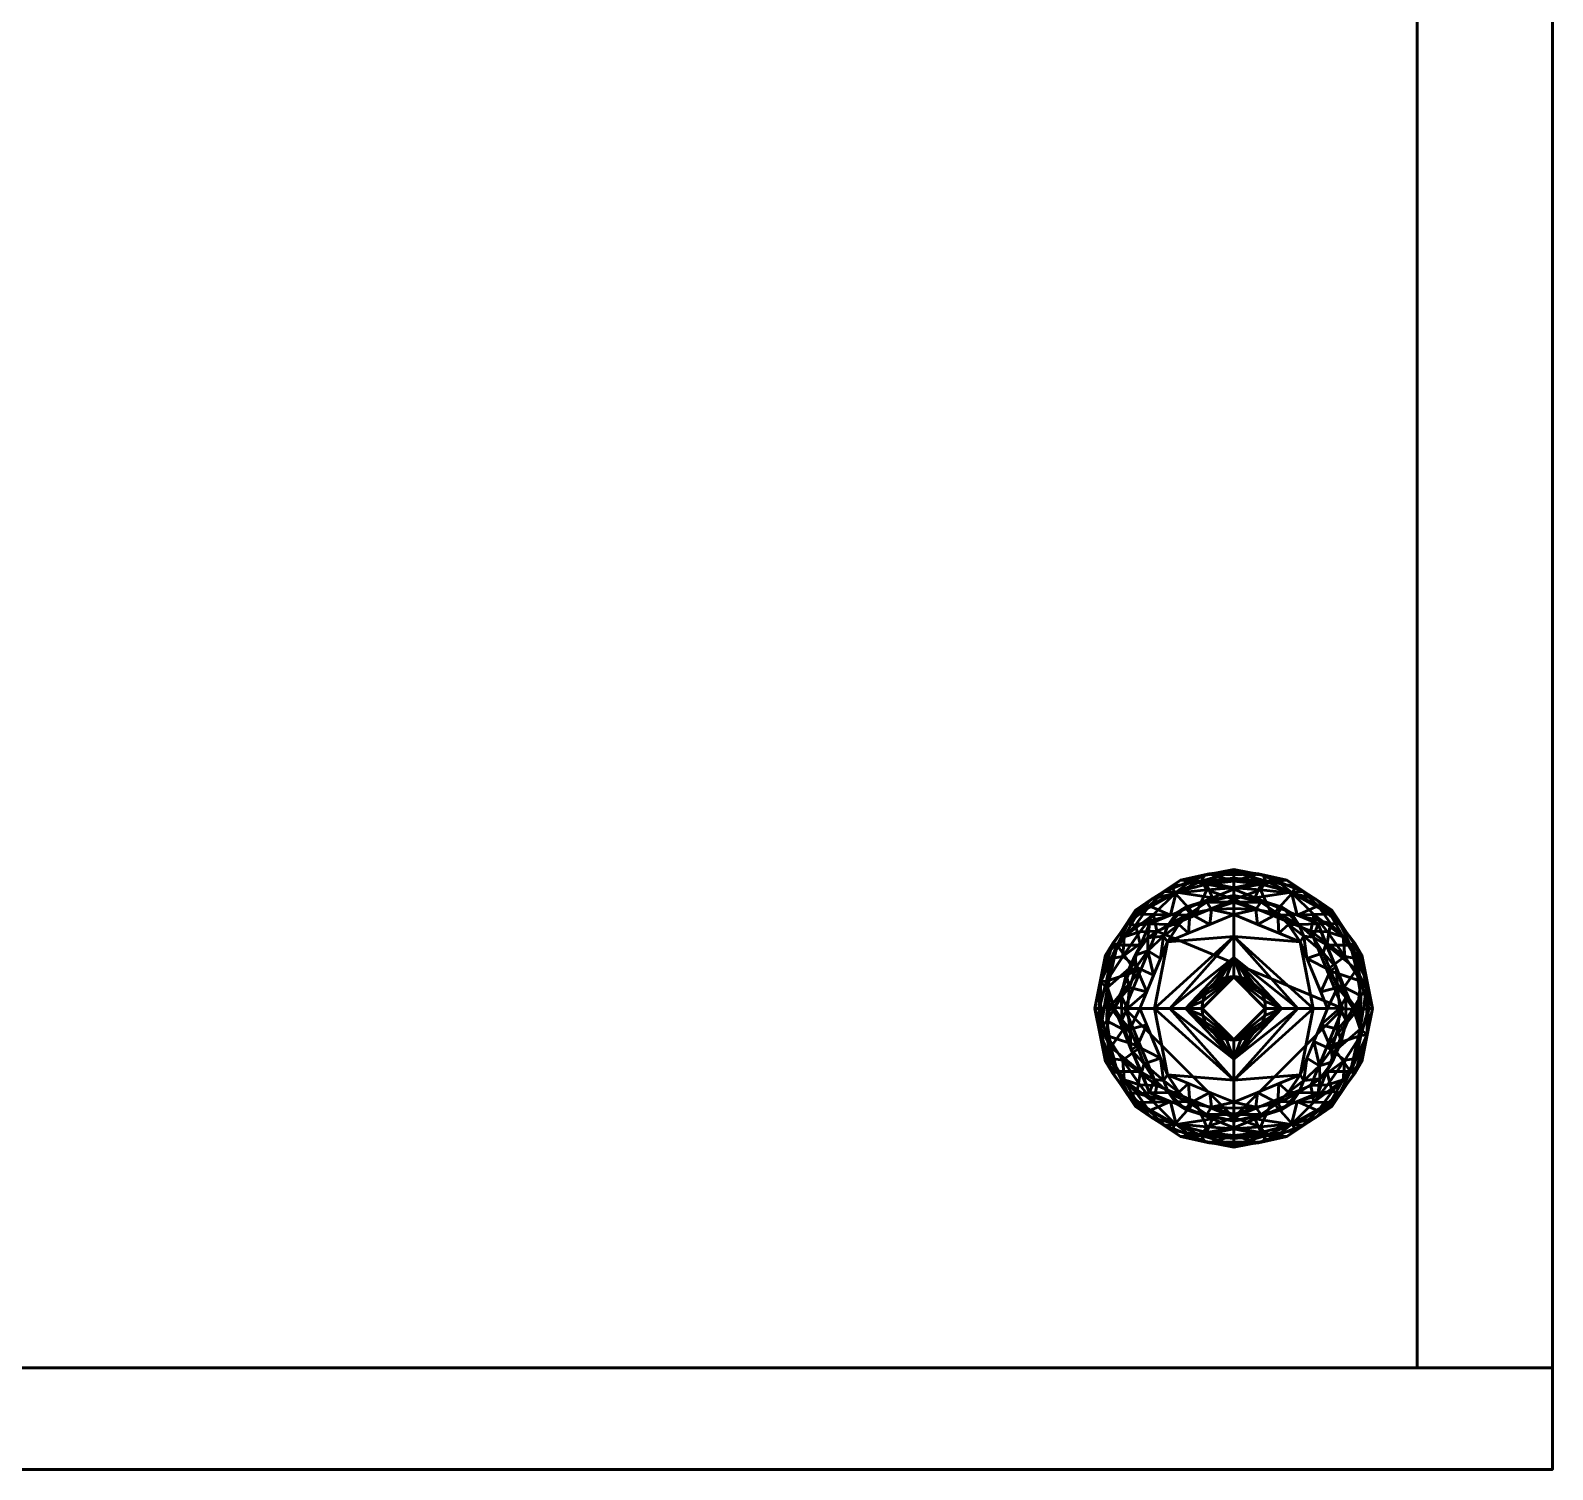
# Model space of a CAD drawing. Header units: millimetres. Extents: x -450 to 450, y -232 to 213.
# Drawn here: x 225.2 to 450, y -212.5 to 0 of the extents above; entities that cross this region are included whole.
import ezdxf

# ---------------------------------------------------------------- set-up
doc = ezdxf.new("R2010")
doc.units = ezdxf.units.MM
doc.layers.add('I-FURN', color=7, linetype='Continuous', lineweight=50)

msp = doc.modelspace()

# ---------------------------------------------------------------- meshes
at = {"layer": 'I-FURN', "color": 250, "true_color": 0x1d1d1d}
mesh = msp.add_polyface(dxfattribs=at)
corners = [(450, 212.5, 40), (-450, 212.5, 40), (-450, -197.5, 40), (450, -197.5, 40)]
mesh.append_faces([[corners[k] for k in face] for face in [(2, 3, 0, 1)]], dxfattribs={"color": 250})
mesh = msp.add_polyface(dxfattribs=at)
corners = [(450, 212.5, 20), (450, -197.5, 20), (-450, -197.5, 20), (-450, 212.5, 20)]
mesh.append_faces([[corners[k] for k in face] for face in [(2, 3, 0, 1)]], dxfattribs={"color": 250})
at = {"layer": 'I-FURN', "color": 17, "true_color": 0x674734}
mesh = msp.add_polyface(dxfattribs=at)
corners = [(450, 212.5, 2005), (-450, 212.5, 2005), (-450, -212.5, 2005), (450, -212.5, 2005)]
mesh.append_faces([[corners[k] for k in face] for face in [(2, 3, 0, 1)]], dxfattribs={"color": 17})
mesh = msp.add_polyface(dxfattribs=at)
corners = [(450, 212.5, 1980), (450, -212.5, 1980), (-450, -212.5, 1980), (-450, 212.5, 1980)]
mesh.append_faces([[corners[k] for k in face] for face in [(2, 3, 0, 1)]], dxfattribs={"color": 17})
at = {"layer": 'I-FURN', "color": 250, "true_color": 0x1d1d1d}
mesh = msp.add_polyface(dxfattribs=at)
corners = [(450, 212.5, 1980), (0, 212.5, 1980), (0, 192.5, 1980), (430, 192.5, 1980), (430, -197.5, 1980), (450, -197.5, 1980)]
mesh.append_faces([[corners[k] for k in face] for face in [(1, 2, 3, 0)]], dxfattribs={"vtx2": -1, "color": 250})
mesh.append_faces([[corners[k] for k in face] for face in [(3, 4, 5, 0)]], dxfattribs={"vtx3": -1, "color": 250})
mesh = msp.add_polyface(dxfattribs=at)
corners = [(450, 212.5, 40), (450, -197.5, 40), (430, -197.5, 40), (430, 192.5, 40), (0, 192.5, 40), (0, 212.5, 40)]
mesh.append_faces([[corners[k] for k in face] for face in [(1, 2, 3, 0)]], dxfattribs={"vtx2": -1, "color": 250})
mesh.append_faces([[corners[k] for k in face] for face in [(3, 4, 5, 0)]], dxfattribs={"vtx3": -1, "color": 250})
mesh = msp.add_polyface(dxfattribs=at)
corners = [(450, 212.5, 40), (450, -197.5, 40), (450, -197.5, 20), (450, 212.5, 20)]
mesh.append_faces([[corners[k] for k in face] for face in [(0, 1, 2, 3)]], dxfattribs={"color": 250})
mesh = msp.add_polyface(dxfattribs=at)
corners = [(450, 212.5, 1980), (450, -197.5, 1980), (450, -197.5, 40), (450, 212.5, 40)]
mesh.append_faces([[corners[k] for k in face] for face in [(3, 0, 1, 2)]], dxfattribs={"color": 250})
at = {"layer": 'I-FURN', "color": 17, "true_color": 0x674734}
mesh = msp.add_polyface(dxfattribs=at)
corners = [(450, 212.5, 2005), (450, -212.5, 2005), (450, -212.5, 1980), (450, 212.5, 1980)]
mesh.append_faces([[corners[k] for k in face] for face in [(0, 1, 2, 3)]], dxfattribs={"color": 17})
at = {"layer": 'I-FURN', "color": 250, "true_color": 0x1d1d1d}
mesh = msp.add_polyface(dxfattribs=at)
corners = [(430, 192.08, 530.02), (-430, 192.08, 530.02), (-430, -197.5, 530.02), (430, -197.5, 530.02)]
mesh.append_faces([[corners[k] for k in face] for face in [(2, 3, 0, 1)]], dxfattribs={"color": 250})
mesh = msp.add_polyface(dxfattribs=at)
corners = [(430, 192.08, 510.02), (430, -197.5, 510.02), (-430, -197.5, 510.02), (-430, 192.08, 510.02)]
mesh.append_faces([[corners[k] for k in face] for face in [(1, 2, 3, 0)]], dxfattribs={"color": 250})
mesh = msp.add_polyface(dxfattribs=at)
corners = [(430, 192.08, 1020.02), (-430, 192.08, 1020.02), (-430, -197.5, 1020.02), (430, -197.5, 1020.02)]
mesh.append_faces([[corners[k] for k in face] for face in [(2, 3, 0, 1)]], dxfattribs={"color": 250})
mesh = msp.add_polyface(dxfattribs=at)
corners = [(430, 192.08, 1000.02), (430, -197.5, 1000.02), (-430, -197.5, 1000.02), (-430, 192.08, 1000.02)]
mesh.append_faces([[corners[k] for k in face] for face in [(1, 2, 3, 0)]], dxfattribs={"color": 250})
mesh = msp.add_polyface(dxfattribs=at)
corners = [(430, 192.08, 1510.33), (-430, 192.08, 1510.33), (-430, -197.5, 1510.33), (430, -197.5, 1510.33)]
mesh.append_faces([[corners[k] for k in face] for face in [(2, 3, 0, 1)]], dxfattribs={"color": 250})
mesh = msp.add_polyface(dxfattribs=at)
corners = [(430, 192.08, 1490.33), (430, -197.5, 1490.33), (-430, -197.5, 1490.33), (-430, 192.08, 1490.33)]
mesh.append_faces([[corners[k] for k in face] for face in [(1, 2, 3, 0)]], dxfattribs={"color": 250})
mesh = msp.add_polyface(dxfattribs=at)
corners = [(430, -197.5, 1980), (430, 192.5, 1980), (430, 192.5, 40), (430, -197.5, 40)]
mesh.append_faces([[corners[k] for k in face] for face in [(0, 1, 2, 3)]], dxfattribs={"color": 250})
mesh = msp.add_polyface(dxfattribs=at)
corners = [(430, 192.08, 530.02), (430, -197.5, 530.02), (430, -197.5, 510.02), (430, 192.08, 510.02)]
mesh.append_faces([[corners[k] for k in face] for face in [(0, 1, 2, 3)]], dxfattribs={"color": 250})
mesh = msp.add_polyface(dxfattribs=at)
corners = [(430, 192.08, 1020.02), (430, -197.5, 1020.02), (430, -197.5, 1000.02), (430, 192.08, 1000.02)]
mesh.append_faces([[corners[k] for k in face] for face in [(0, 1, 2, 3)]], dxfattribs={"color": 250})
mesh = msp.add_polyface(dxfattribs=at)
corners = [(430, 192.08, 1510.33), (430, -197.5, 1510.33), (430, -197.5, 1490.33), (430, 192.08, 1490.33)]
mesh.append_faces([[corners[k] for k in face] for face in [(0, 1, 2, 3)]], dxfattribs={"color": 250})
at = {"layer": 'I-FURN', "color": 250, "true_color": 0x191919}
mesh = msp.add_polyface(dxfattribs=at)
corners = [(402.91, -126.76, 8.53), (402.91, -125.6, 7.88), (402.91, -124.68, 6.92), (402.91, -124.09, 5.72), (402.91, -123.89, 4.4), (395.06, -125.45, 4.4), (388.41, -129.89, 4.4), (383.97, -136.54, 4.4), (382.41, -144.39, 4.4), (383.97, -152.23, 4.4), (388.41, -158.88, 4.4), (395.06, -163.33, 4.4), (402.91, -164.89, 4.4), (402.91, -164.68, 5.72), (402.91, -164.1, 6.92), (402.91, -163.18, 7.88), (402.91, -162.01, 8.53), (390.45, -156.85, 8.53), (385.29, -144.39, 8.53), (390.45, -131.92, 8.53), (396.68, -129.34, 8.53), (396.68, -159.43, 8.53), (396.52, -125.62, 6.74), (396.52, -163.16, 6.74), (398.62, -124.74, 4.4), (398.62, -164.03, 4.4), (399.26, -124.53, 6.03), (399.26, -164.24, 6.03), (390.43, -129.24, 7.04), (390.43, -159.53, 7.04), (398.87, -126.03, 7.88), (394.39, -127.25, 7.59), (398.87, -162.74, 7.88), (394.39, -161.52, 7.59), (385.68, -135.06, 7.08), (385.68, -153.71, 7.08), (392.69, -127.13, 6.33), (392.69, -161.64, 6.33), (389.63, -129.04, 5.75), (386.19, -133.22, 4.4), (387.26, -131.89, 6.39), (391.74, -127.67, 4.4), (388.38, -132.11, 7.69), (389.63, -159.73, 5.75), (386.19, -155.56, 4.4), (387.26, -156.88, 6.39), (391.74, -161.1, 4.4), (388.62, -156.95, 7.69), (393.56, -158.14, 8.53), (385.03, -134.78, 5.72), (383.21, -140.55, 6.29), (383.28, -147.3, 6.71), (385.03, -153.99, 5.72), (383.19, -148.31, 4.4), (383.94, -150.87, 6.35), (387.87, -138.16, 8.53), (389.16, -135.04, 8.53), (387.87, -150.62, 8.53), (384.76, -150.13, 7.68), (389.16, -153.73, 8.53), (384.16, -146.22, 7.84), (384.25, -141.3, 7.78), (386.58, -147.5, 8.53), (399.79, -128.05, 8.53), (399.79, -160.72, 8.53), (393.56, -130.63, 8.53), (383.19, -140.46, 4.4), (386.58, -141.27, 8.53)]
mesh.append_faces([[corners[k] for k in face] for face in [(15, 27, 14), (3, 26, 2), (2, 26, 1), (1, 30, 0), (5, 26, 24), (17, 47, 48), (9, 54, 53), (41, 36, 5), (10, 45, 44), (44, 52, 9), (56, 34, 55)]], dxfattribs={"vtx0": -1, "vtx1": -1, "color": 250})
mesh.append_faces([[corners[k] for k in face] for face in [(22, 26, 5), (33, 23, 32), (22, 30, 1), (42, 28, 40), (3, 24, 26), (36, 38, 28), (25, 13, 27), (28, 31, 36), (22, 1, 26), (28, 38, 40), (31, 30, 22), (50, 34, 49), (11, 27, 23), (47, 45, 29), (42, 65, 28), (23, 33, 37), (43, 29, 45), (15, 23, 27), (22, 36, 31), (43, 46, 37), (32, 23, 15), (31, 63, 30), (35, 45, 47), (33, 29, 37), (33, 32, 64), (29, 48, 47), (7, 50, 49), (61, 50, 51), (51, 50, 8), (22, 5, 36), (36, 41, 38), (43, 37, 29), (11, 23, 37), (58, 51, 54), (34, 42, 40), (6, 40, 38), (34, 40, 49), (44, 45, 52), (52, 45, 35), (43, 45, 10), (33, 48, 29), (58, 60, 51), (39, 49, 40), (54, 9, 52), (61, 51, 60), (35, 58, 54), (34, 56, 42), (54, 52, 35), (53, 54, 51), (61, 34, 50), (35, 47, 59), (58, 62, 60), (58, 35, 59), (60, 18, 61), (34, 61, 55), (65, 31, 28)]], dxfattribs={"vtx0": -1, "vtx1": -1, "vtx2": -1, "color": 250})
mesh.append_faces([[corners[k] for k in face] for face in [(40, 6, 39), (27, 13, 14), (32, 15, 16), (32, 16, 64), (49, 39, 7), (43, 10, 46), (51, 8, 53), (47, 17, 59)]], dxfattribs={"vtx0": -1, "vtx2": -1, "color": 250})
mesh.append_faces([[corners[k] for k in face] for face in [(31, 65, 20, 63), (33, 64, 21, 48), (58, 59, 57, 62), (50, 7, 66, 8), (61, 18, 67, 55)]], dxfattribs={"vtx0": -1, "vtx3": -1, "color": 250})
mesh.append_faces([[corners[k] for k in face] for face in [(11, 25, 27), (41, 6, 38), (19, 65, 42), (46, 11, 37), (56, 19, 42), (62, 18, 60), (63, 0, 30)]], dxfattribs={"vtx1": -1, "vtx2": -1, "color": 250})
mesh.append_faces([[corners[k] for k in face] for face in [(3, 4, 24), (25, 12, 13)]], dxfattribs={"vtx2": -1, "color": 250})
mesh = msp.add_polyface(dxfattribs=at)
corners = [(402.91, -123.89, 4.4), (402.91, -124.22, 2.72), (402.91, -125.18, 1.29), (402.91, -126.6, 0.33), (402.91, -128.29), (391.53, -133), (386.81, -144.39), (391.53, -155.77), (402.91, -160.49), (402.91, -162.17, 0.33), (402.91, -163.6, 1.29), (402.91, -164.55, 2.72), (402.91, -164.89, 4.4), (395.06, -163.33, 4.4), (388.41, -158.88, 4.4), (383.97, -152.23, 4.4), (382.41, -144.39, 4.4), (383.97, -136.54, 4.4), (388.41, -129.89, 4.4), (395.06, -125.45, 4.4), (394.27, -127.36, 1.18), (394.27, -161.42, 1.18), (398.62, -124.74, 4.4), (398.62, -164.03, 4.4), (398.1, -125.59, 1.49), (398.1, -163.18, 1.49), (384.12, -140.39, 1.29), (384.12, -148.38, 1.29), (386.74, -133.83, 1.39), (386.74, -154.94, 1.39), (398.96, -126.9, 0.4), (397.22, -130.64), (398.96, -161.88, 0.4), (397.22, -158.13), (391.06, -130.53, 0.55), (388.67, -130.49, 2.18), (391.74, -127.67, 4.4), (393.79, -126.39, 2.74), (386.19, -133.22, 4.4), (390.76, -128.26, 2.79), (391.06, -158.24, 0.55), (388.67, -158.29, 2.18), (391.74, -161.1, 4.4), (393.79, -162.38, 2.74), (386.19, -155.56, 4.4), (390.76, -160.52, 2.79), (389.17, -138.69), (389.17, -150.08), (383.19, -140.46, 4.4), (383.19, -148.31, 4.4), (383.02, -144.39, 2.16), (384.63, -144.16, 0.58), (389.04, -133.09, 0.38), (386.52, -136.71, 0.48), (384.82, -137, 1.66), (389.04, -155.68, 0.38), (386.52, -152.06, 0.48), (384.82, -151.77, 1.66)]
mesh.append_faces([[corners[k] for k in face] for face in [(4, 30, 3), (17, 54, 48), (22, 24, 19), (13, 25, 23), (48, 50, 16), (33, 40, 7), (19, 37, 36), (38, 28, 17), (14, 45, 42), (6, 51, 46), (16, 50, 49), (49, 57, 15)]], dxfattribs={"vtx0": -1, "vtx1": -1, "color": 250})
mesh.append_faces([[corners[k] for k in face] for face in [(28, 34, 52), (30, 24, 3), (35, 34, 28), (41, 44, 29), (25, 21, 32), (24, 22, 1), (31, 20, 30), (45, 21, 43), (51, 47, 27), (52, 53, 28), (20, 24, 30), (57, 49, 27), (28, 38, 35), (21, 33, 32), (45, 43, 42), (23, 25, 11), (41, 29, 40), (51, 50, 26), (9, 25, 32), (51, 27, 50), (24, 20, 37), (7, 55, 56), (35, 20, 34), (28, 53, 54), (29, 55, 40), (20, 31, 34), (20, 39, 37), (36, 37, 39), (24, 37, 19), (39, 20, 35), (18, 39, 35), (33, 21, 40), (21, 41, 40), (43, 25, 13), (41, 45, 14), (25, 43, 21), (21, 45, 41), (5, 53, 52), (50, 48, 26), (27, 56, 57), (49, 50, 27), (46, 51, 26), (34, 5, 52), (46, 26, 53), (54, 53, 26), (48, 54, 26), (17, 28, 54), (55, 29, 56), (7, 40, 55), (57, 56, 29), (27, 47, 56), (29, 15, 57)]], dxfattribs={"vtx0": -1, "vtx1": -1, "vtx2": -1, "color": 250})
mesh.append_faces([[corners[k] for k in face] for face in [(24, 1, 2), (24, 2, 3), (25, 9, 10), (56, 47, 7), (32, 8, 9), (25, 10, 11), (30, 4, 31), (34, 31, 5), (43, 13, 42), (41, 14, 44), (51, 6, 47), (53, 5, 46)]], dxfattribs={"vtx0": -1, "vtx2": -1, "color": 250})
mesh.append_faces([[corners[k] for k in face] for face in [(0, 1, 22)]], dxfattribs={"vtx1": -1, "color": 250})
mesh.append_faces([[corners[k] for k in face] for face in [(18, 36, 39), (33, 8, 32), (38, 18, 35), (44, 15, 29)]], dxfattribs={"vtx1": -1, "vtx2": -1, "color": 250})
mesh.append_faces([[corners[k] for k in face] for face in [(11, 12, 23)]], dxfattribs={"vtx2": -1, "color": 250})
mesh = msp.add_polyface(dxfattribs=at)
corners = [(402.91, -160.49), (414.29, -155.77), (419.01, -144.39), (414.29, -133), (402.91, -128.29), (402.91, -126.6, 0.33), (402.91, -125.18, 1.29), (402.91, -124.22, 2.72), (402.91, -123.89, 4.4), (410.75, -125.45, 4.4), (417.41, -129.89, 4.4), (421.85, -136.54, 4.4), (423.41, -144.39, 4.4), (421.85, -152.23, 4.4), (417.41, -158.88, 4.4), (410.75, -163.33, 4.4), (402.91, -164.89, 4.4), (402.91, -164.55, 2.72), (402.91, -163.6, 1.29), (402.91, -162.17, 0.33), (411.55, -161.42, 1.18), (411.55, -127.36, 1.18), (407.2, -164.03, 4.4), (407.2, -124.74, 4.4), (407.72, -163.18, 1.49), (407.72, -125.59, 1.49), (421.7, -148.38, 1.29), (421.7, -140.39, 1.29), (419.08, -154.94, 1.39), (419.08, -133.83, 1.39), (406.86, -161.88, 0.4), (408.6, -158.13), (406.86, -126.9, 0.4), (408.6, -130.64), (414.76, -158.24, 0.55), (417.15, -158.29, 2.18), (414.08, -161.1, 4.4), (412.03, -162.38, 2.74), (419.63, -155.56, 4.4), (415.06, -160.52, 2.79), (414.76, -130.53, 0.55), (417.15, -130.49, 2.18), (414.08, -127.67, 4.4), (412.03, -126.39, 2.74), (419.63, -133.22, 4.4), (415.06, -128.26, 2.79), (416.65, -150.08), (416.65, -138.69), (422.63, -148.31, 4.4), (422.63, -140.46, 4.4), (422.8, -144.39, 2.16), (421.19, -144.61, 0.58), (416.78, -155.68, 0.38), (419.3, -152.06, 0.48), (421, -151.77, 1.66), (416.78, -133.09, 0.38), (419.3, -136.71, 0.48), (421, -137, 1.66)]
mesh.append_faces([[corners[k] for k in face] for face in [(22, 24, 15), (48, 50, 12), (0, 30, 19), (3, 56, 47), (33, 40, 3), (15, 37, 36), (38, 28, 13), (10, 45, 42), (2, 51, 46), (12, 50, 49), (49, 57, 11)]], dxfattribs={"vtx0": -1, "vtx1": -1, "color": 250})
mesh.append_faces([[corners[k] for k in face] for face in [(41, 44, 29), (25, 21, 32), (45, 43, 42), (19, 30, 24), (35, 34, 28), (50, 51, 27), (24, 22, 17), (20, 24, 30), (41, 29, 40), (24, 20, 37), (51, 47, 27), (52, 34, 1), (21, 33, 32), (25, 7, 23), (55, 56, 3), (27, 49, 50), (28, 38, 35), (31, 20, 30), (57, 49, 27), (32, 5, 25), (45, 21, 43), (52, 53, 28), (35, 20, 34), (54, 28, 53), (29, 55, 40), (20, 31, 34), (20, 39, 37), (36, 37, 39), (24, 37, 15), (39, 20, 35), (14, 39, 35), (33, 21, 40), (21, 41, 40), (43, 25, 9), (41, 45, 10), (25, 43, 21), (21, 45, 41), (1, 53, 52), (50, 48, 26), (27, 56, 57), (51, 50, 26), (46, 51, 26), (28, 34, 52), (46, 26, 53), (54, 53, 26), (48, 54, 26), (13, 28, 54), (55, 29, 56), (3, 40, 55), (57, 56, 29), (27, 47, 56), (29, 11, 57)]], dxfattribs={"vtx0": -1, "vtx1": -1, "vtx2": -1, "color": 250})
mesh.append_faces([[corners[k] for k in face] for face in [(24, 17, 18), (25, 6, 7), (54, 48, 13), (24, 18, 19), (25, 23, 9), (30, 0, 31), (34, 31, 1), (43, 9, 42), (41, 10, 44), (51, 2, 47), (53, 1, 46)]], dxfattribs={"vtx0": -1, "vtx2": -1, "color": 250})
mesh.append_faces([[corners[k] for k in face] for face in [(5, 6, 25), (4, 5, 32), (14, 36, 39), (33, 4, 32), (38, 14, 35), (44, 11, 29)]], dxfattribs={"vtx1": -1, "vtx2": -1, "color": 250})
mesh.append_faces([[corners[k] for k in face] for face in [(7, 8, 23), (22, 16, 17)]], dxfattribs={"vtx2": -1, "color": 250})
mesh = msp.add_polyface(dxfattribs=at)
corners = [(402.91, -164.89, 4.4), (410.75, -163.33, 4.4), (417.41, -158.88, 4.4), (421.85, -152.23, 4.4), (423.41, -144.39, 4.4), (421.85, -136.54, 4.4), (417.41, -129.89, 4.4), (410.75, -125.45, 4.4), (402.91, -123.89, 4.4), (402.91, -124.09, 5.72), (402.91, -124.68, 6.92), (402.91, -125.6, 7.88), (402.91, -126.76, 8.53), (415.37, -131.92, 8.53), (420.53, -144.39, 8.53), (415.37, -156.85, 8.53), (402.91, -162.01, 8.53), (402.91, -163.18, 7.88), (402.91, -164.1, 6.92), (402.91, -164.68, 5.72), (409.14, -159.43, 8.53), (409.14, -129.34, 8.53), (409.3, -163.16, 6.74), (409.3, -125.62, 6.74), (407.2, -164.03, 4.4), (407.2, -124.74, 4.4), (406.56, -164.24, 6.03), (406.56, -124.53, 6.03), (415.39, -159.53, 7.04), (415.39, -129.24, 7.04), (406.95, -162.74, 7.88), (411.42, -161.52, 7.59), (406.95, -126.03, 7.88), (411.42, -127.25, 7.59), (420.14, -153.71, 7.08), (420.14, -135.06, 7.08), (413.13, -161.64, 6.33), (413.13, -127.13, 6.33), (416.18, -159.73, 5.75), (419.63, -155.56, 4.4), (418.56, -156.88, 6.39), (414.08, -161.1, 4.4), (417.44, -156.66, 7.69), (416.18, -129.04, 5.75), (419.63, -133.22, 4.4), (418.56, -131.89, 6.39), (414.08, -127.67, 4.4), (417.2, -131.83, 7.69), (412.26, -130.63, 8.53), (420.79, -153.99, 5.72), (422.61, -148.23, 6.29), (422.54, -141.47, 6.71), (420.79, -134.78, 5.72), (422.63, -140.46, 4.4), (421.87, -137.9, 6.35), (417.95, -150.62, 8.53), (416.66, -153.73, 8.53), (417.95, -138.16, 8.53), (421.06, -138.65, 7.68), (416.66, -135.04, 8.53), (421.66, -142.56, 7.84), (421.57, -147.47, 7.78), (419.24, -141.27, 8.53), (406.03, -160.72, 8.53), (406.03, -128.05, 8.53), (412.26, -158.14, 8.53), (422.63, -148.31, 4.4), (419.24, -147.5, 8.53)]
mesh.append_faces([[corners[k] for k in face] for face in [(17, 30, 16), (11, 27, 10), (1, 26, 24), (19, 26, 18), (5, 54, 53), (41, 36, 1), (6, 45, 44), (44, 52, 5), (56, 34, 55)]], dxfattribs={"vtx0": -1, "vtx1": -1, "color": 250})
mesh.append_faces([[corners[k] for k in face] for face in [(7, 27, 23), (22, 26, 1), (19, 24, 26), (31, 30, 22), (28, 31, 36), (28, 40, 42), (28, 38, 40), (50, 34, 49), (25, 9, 27), (29, 45, 43), (37, 23, 33), (22, 30, 17), (33, 23, 32), (29, 47, 45), (36, 38, 28), (22, 17, 26), (27, 11, 23), (11, 32, 23), (31, 63, 30), (22, 36, 31), (43, 46, 37), (42, 65, 28), (35, 45, 47), (33, 29, 37), (33, 32, 64), (29, 48, 47), (3, 50, 49), (61, 50, 51), (51, 50, 4), (22, 1, 36), (36, 41, 38), (43, 37, 29), (7, 23, 37), (58, 51, 54), (34, 42, 40), (2, 40, 38), (34, 40, 49), (44, 45, 52), (52, 45, 35), (43, 45, 6), (33, 48, 29), (58, 60, 51), (39, 49, 40), (54, 5, 52), (61, 51, 60), (35, 58, 54), (34, 56, 42), (54, 52, 35), (53, 54, 51), (61, 34, 50), (35, 47, 59), (58, 62, 60), (58, 35, 59), (60, 14, 61), (34, 61, 55), (65, 31, 28)]], dxfattribs={"vtx0": -1, "vtx1": -1, "vtx2": -1, "color": 250})
mesh.append_faces([[corners[k] for k in face] for face in [(32, 11, 12), (27, 9, 10), (47, 48, 13), (27, 7, 25), (32, 12, 64), (49, 39, 3), (43, 6, 46), (51, 4, 53), (47, 13, 59)]], dxfattribs={"vtx0": -1, "vtx2": -1, "color": 250})
mesh.append_faces([[corners[k] for k in face] for face in [(31, 65, 20, 63), (33, 64, 21, 48), (58, 59, 57, 62), (50, 3, 66, 4), (61, 14, 67, 55)]], dxfattribs={"vtx0": -1, "vtx3": -1, "color": 250})
mesh.append_faces([[corners[k] for k in face] for face in [(2, 39, 40), (17, 18, 26), (41, 2, 38), (15, 65, 42), (46, 7, 37), (56, 15, 42), (62, 14, 60), (63, 16, 30)]], dxfattribs={"vtx1": -1, "vtx2": -1, "color": 250})
mesh.append_faces([[corners[k] for k in face] for face in [(19, 0, 24), (25, 8, 9)]], dxfattribs={"vtx2": -1, "color": 250})
mesh = msp.add_polyface(dxfattribs=at)
corners = [(389.05, -144.39, 10.38), (393.11, -134.58, 10.38), (402.91, -130.52, 10.38), (402.91, -129.62, 9.85), (402.91, -128.69, 9.36), (402.91, -127.74, 8.92), (402.91, -126.76, 8.53), (390.45, -131.92, 8.53), (385.29, -144.39, 8.53), (390.45, -156.85, 8.53), (402.91, -162.01, 8.53), (402.91, -161.04, 8.92), (402.91, -160.08, 9.36), (402.91, -159.15, 9.85), (402.91, -158.25, 10.38), (393.11, -154.19, 10.38), (399.39, -131.98, 10.38), (399.39, -156.79, 10.38), (398.43, -128.62, 8.53), (398.43, -160.16, 8.53), (398.92, -128.72, 9.13), (398.92, -160.06, 9.13), (394.44, -130.27, 8.53), (393.29, -131.98, 9.36), (391.08, -139.48, 10.38), (387.87, -138.16, 8.53), (394.44, -158.5, 8.53), (393.29, -156.79, 9.36), (391.08, -149.29, 10.38), (387.87, -150.62, 8.53), (387.52, -141.32, 9.36), (387.56, -147.44, 9.38), (389.7, -152.56, 9.44), (390.22, -135.91, 9.58), (399.64, -129.77, 9.73), (396.25, -133.28, 10.38), (396.42, -130.39, 9.49), (395.77, -129.44, 8.95), (394.81, -132, 9.83), (392.56, -133.73, 9.8), (399.64, -159, 9.73), (396.25, -155.49, 10.38), (396.42, -158.38, 9.49), (395.77, -159.33, 8.95), (394.81, -156.78, 9.83), (392.56, -155.04, 9.8), (391.18, -154.9, 9.33), (389.16, -153.73, 8.53), (389.3, -153.81, 8.96), (387.75, -150.49, 9.05), (386.58, -147.5, 8.53), (386.37, -146.02, 8.93), (386.34, -142.69, 8.91), (387.04, -139.44, 8.93), (389.16, -135.04, 8.53), (390.21, -133.97, 9.01), (388.49, -138.3, 9.38), (386.58, -141.27, 8.53), (387.21, -144.39, 9.36), (388.34, -136.51, 8.95), (388.63, -149.97, 9.54), (390.06, -141.94, 10.38), (390.06, -146.84, 10.38), (392.09, -151.74, 10.38), (392.09, -137.03, 10.38)]
mesh.append_faces([[corners[k] for k in face] for face in [(16, 36, 35), (12, 21, 11), (22, 37, 18), (35, 38, 1), (13, 40, 12), (63, 45, 15), (64, 33, 24)]], dxfattribs={"vtx0": -1, "vtx1": -1, "color": 250})
mesh.append_faces([[corners[k] for k in face] for face in [(40, 42, 21), (18, 20, 5), (27, 43, 42), (34, 20, 36), (20, 18, 37), (39, 38, 23), (52, 58, 30), (20, 37, 36), (44, 15, 45), (31, 0, 58), (21, 19, 11), (40, 21, 12), (23, 55, 39), (49, 31, 51), (48, 32, 49), (32, 60, 49), (50, 49, 51), (32, 46, 45), (52, 30, 53), (36, 23, 38), (20, 34, 4), (16, 34, 36), (39, 1, 38), (22, 23, 37), (36, 37, 23), (38, 35, 36), (33, 64, 39), (33, 39, 55), (21, 42, 43), (17, 42, 40), (27, 42, 44), (21, 43, 19), (26, 43, 27), (45, 27, 44), (44, 42, 41), (27, 45, 46), (63, 32, 45), (46, 9, 27), (60, 31, 49), (32, 48, 46), (46, 48, 9), (49, 29, 48), (8, 51, 52), (51, 31, 58), (52, 53, 57), (53, 30, 56), (55, 59, 33), (7, 55, 23), (59, 56, 33), (59, 53, 56), (33, 56, 24), (51, 58, 52), (30, 61, 56), (53, 59, 25), (59, 55, 54), (30, 58, 61), (31, 60, 62), (32, 63, 60)]], dxfattribs={"vtx0": -1, "vtx1": -1, "vtx2": -1, "color": 250})
mesh.append_faces([[corners[k] for k in face] for face in [(27, 9, 26), (34, 16, 2), (34, 2, 3), (58, 0, 61), (43, 26, 19), (42, 17, 41), (23, 22, 7), (59, 54, 25), (56, 61, 24), (44, 41, 15), (51, 8, 50), (55, 7, 54)]], dxfattribs={"vtx0": -1, "vtx2": -1, "color": 250})
mesh.append_faces([[corners[k] for k in face] for face in [(6, 18, 5)]], dxfattribs={"vtx1": -1, "color": 250})
mesh.append_faces([[corners[k] for k in face] for face in [(4, 5, 20), (3, 4, 34), (14, 17, 40), (13, 14, 40), (64, 1, 39), (47, 9, 48, 29), (28, 62, 60, 63), (50, 29, 49), (25, 57, 53), (57, 8, 52), (62, 0, 31)]], dxfattribs={"vtx1": -1, "vtx2": -1, "color": 250})
mesh.append_faces([[corners[k] for k in face] for face in [(19, 10, 11)]], dxfattribs={"vtx2": -1, "color": 250})
mesh = msp.add_polyface(dxfattribs=at)
corners = [(402.91, -126.76, 8.53), (402.91, -127.74, 8.92), (402.91, -128.69, 9.36), (402.91, -129.62, 9.85), (402.91, -130.52, 10.38), (412.71, -134.58, 10.38), (416.77, -144.39, 10.38), (412.71, -154.19, 10.38), (402.91, -158.25, 10.38), (402.91, -159.15, 9.85), (402.91, -160.08, 9.36), (402.91, -161.04, 8.92), (402.91, -162.01, 8.53), (415.37, -156.85, 8.53), (420.53, -144.39, 8.53), (415.37, -131.92, 8.53), (406.43, -156.79, 10.38), (406.43, -131.98, 10.38), (407.39, -160.16, 8.53), (407.39, -128.62, 8.53), (406.9, -160.06, 9.13), (406.9, -128.72, 9.13), (411.38, -158.5, 8.53), (412.53, -156.79, 9.36), (414.74, -149.29, 10.38), (417.95, -150.62, 8.53), (411.38, -130.27, 8.53), (412.53, -131.98, 9.36), (414.74, -139.48, 10.38), (417.95, -138.16, 8.53), (418.3, -147.45, 9.36), (418.26, -141.33, 9.38), (416.12, -136.21, 9.44), (415.6, -152.86, 9.58), (406.18, -159, 9.73), (409.57, -155.49, 10.38), (409.4, -158.38, 9.49), (410.05, -159.33, 8.95), (411, -156.78, 9.83), (413.26, -155.04, 9.8), (406.18, -129.77, 9.73), (409.57, -133.28, 10.38), (409.4, -130.39, 9.49), (410.05, -129.44, 8.95), (411, -132, 9.83), (413.26, -133.73, 9.8), (414.64, -133.88, 9.33), (416.66, -135.04, 8.53), (416.52, -134.97, 8.96), (418.06, -138.28, 9.05), (419.24, -141.27, 8.53), (419.45, -142.76, 8.93), (419.48, -146.08, 8.91), (418.78, -149.34, 8.93), (416.66, -153.73, 8.53), (415.61, -154.81, 9.01), (417.33, -150.47, 9.38), (419.24, -147.5, 8.53), (418.6, -144.38, 9.36), (417.48, -152.26, 8.95), (417.19, -138.81, 9.54), (415.76, -146.84, 10.38), (415.76, -141.94, 10.38), (413.73, -137.03, 10.38), (413.73, -151.74, 10.38)]
mesh.append_faces([[corners[k] for k in face] for face in [(16, 36, 35), (2, 21, 1), (22, 37, 18), (35, 38, 7), (3, 40, 2), (63, 45, 5), (64, 33, 24)]], dxfattribs={"vtx0": -1, "vtx1": -1, "color": 250})
mesh.append_faces([[corners[k] for k in face] for face in [(40, 42, 21), (52, 58, 30), (20, 37, 36), (37, 20, 18), (27, 43, 42), (23, 39, 38), (40, 21, 2), (31, 6, 58), (21, 19, 1), (18, 20, 11), (49, 31, 51), (23, 55, 39), (44, 5, 45), (34, 20, 36), (48, 32, 49), (32, 60, 49), (50, 49, 51), (32, 46, 45), (52, 30, 53), (36, 23, 38), (20, 34, 10), (16, 34, 36), (39, 7, 38), (22, 23, 37), (36, 37, 23), (38, 35, 36), (33, 64, 39), (33, 39, 55), (21, 42, 43), (17, 42, 40), (27, 42, 44), (21, 43, 19), (26, 43, 27), (45, 27, 44), (44, 42, 41), (27, 45, 46), (63, 32, 45), (46, 15, 27), (60, 31, 49), (32, 48, 46), (46, 48, 15), (49, 29, 48), (14, 51, 52), (51, 31, 58), (52, 53, 57), (53, 30, 56), (55, 59, 33), (13, 55, 23), (59, 56, 33), (59, 53, 56), (33, 56, 24), (51, 58, 52), (30, 61, 56), (53, 59, 25), (59, 55, 54), (30, 58, 61), (31, 60, 62), (32, 63, 60)]], dxfattribs={"vtx0": -1, "vtx1": -1, "vtx2": -1, "color": 250})
mesh.append_faces([[corners[k] for k in face] for face in [(34, 16, 8), (27, 15, 26), (40, 3, 4), (43, 26, 19), (23, 22, 13), (34, 8, 9), (58, 6, 61), (42, 17, 41), (59, 54, 25), (56, 61, 24), (44, 41, 5), (51, 14, 50), (55, 13, 54)]], dxfattribs={"vtx0": -1, "vtx2": -1, "color": 250})
mesh.append_faces([[corners[k] for k in face] for face in [(12, 18, 11)]], dxfattribs={"vtx1": -1, "color": 250})
mesh.append_faces([[corners[k] for k in face] for face in [(4, 17, 40), (10, 11, 20), (9, 10, 34), (64, 7, 39), (47, 15, 48, 29), (28, 62, 60, 63), (50, 29, 49), (25, 57, 53), (57, 14, 52), (62, 6, 31)]], dxfattribs={"vtx1": -1, "vtx2": -1, "color": 250})
mesh.append_faces([[corners[k] for k in face] for face in [(19, 0, 1)]], dxfattribs={"vtx2": -1, "color": 250})
mesh = msp.add_polyface(dxfattribs=at)
corners = [(402.91, -160.49), (391.53, -155.77), (386.81, -144.39), (391.53, -133), (402.91, -128.29), (414.29, -133), (419.01, -144.39), (414.29, -155.77)]
mesh.append_faces([[corners[k] for k in face] for face in [(6, 3, 4, 5), (0, 6, 7)]], dxfattribs={"vtx0": -1, "color": 250})
mesh.append_faces([[corners[k] for k in face] for face in [(1, 2, 0)]], dxfattribs={"vtx1": -1, "color": 250})
mesh.append_faces([[corners[k] for k in face] for face in [(2, 3, 6, 0)]], dxfattribs={"vtx1": -1, "vtx2": -1, "vtx3": -1, "color": 250})
mesh = msp.add_polyface(dxfattribs=at)
corners = [(407.61, -144.39, 13.97), (410.02, -144.39, 13.41), (412.36, -144.39, 12.62), (414.62, -144.39, 11.61), (416.77, -144.39, 10.38), (412.71, -134.58, 10.38), (402.91, -130.52, 10.38), (393.11, -134.58, 10.38), (389.05, -144.39, 10.38), (391.2, -144.39, 11.61), (393.46, -144.39, 12.62), (395.8, -144.39, 13.41), (398.21, -144.39, 13.97), (398.33, -143.34, 13.97), (398.68, -142.35, 13.97), (399.23, -141.46, 13.97), (399.98, -140.71, 13.97), (400.87, -140.15, 13.97), (401.86, -139.8, 13.97), (402.91, -139.69, 13.97), (403.95, -139.8, 13.97), (404.95, -140.15, 13.97), (405.84, -140.71, 13.97), (406.58, -141.46, 13.97), (407.14, -142.35, 13.97), (407.49, -143.34, 13.97), (402.91, -133.79, 12.14), (402.91, -136.87, 13.29)]
mesh.append_faces([[corners[k] for k in face] for face in [(5, 3, 4), (9, 7, 8)]], dxfattribs={"vtx0": -1, "color": 250})
mesh.append_faces([[corners[k] for k in face] for face in [(20, 27, 19), (3, 26, 2), (6, 26, 5), (22, 27, 21), (24, 1, 23), (18, 27, 17), (17, 27, 16), (2, 27, 1), (14, 11, 13), (16, 11, 15), (7, 26, 6)]], dxfattribs={"vtx0": -1, "vtx1": -1, "color": 250})
mesh.append_faces([[corners[k] for k in face] for face in [(26, 27, 2), (22, 1, 27), (26, 7, 9), (11, 16, 27), (10, 27, 26), (3, 5, 26)]], dxfattribs={"vtx0": -1, "vtx1": -1, "vtx2": -1, "color": 250})
mesh.append_faces([[corners[k] for k in face] for face in [(27, 18, 19), (27, 10, 11)]], dxfattribs={"vtx0": -1, "vtx2": -1, "color": 250})
mesh.append_faces([[corners[k] for k in face] for face in [(12, 13, 11)]], dxfattribs={"vtx1": -1, "color": 250})
mesh.append_faces([[corners[k] for k in face] for face in [(20, 21, 27), (24, 25, 1), (22, 23, 1), (9, 10, 26), (14, 15, 11)]], dxfattribs={"vtx1": -1, "vtx2": -1, "color": 250})
mesh.append_faces([[corners[k] for k in face] for face in [(25, 0, 1)]], dxfattribs={"vtx2": -1, "color": 250})
mesh = msp.add_polyface(dxfattribs=at)
corners = [(402.91, -149.09, 13.97), (402.91, -149.09, 15.48), (402.91, -149.09, 16.99), (402.91, -149.09, 18.49), (402.91, -149.09, 20), (398.21, -144.39, 20), (402.91, -139.69, 20), (402.91, -139.69, 18.49), (402.91, -139.69, 16.99), (402.91, -139.69, 15.48), (402.91, -139.69, 13.97), (401.86, -139.8, 13.97), (400.87, -140.15, 13.97), (399.98, -140.71, 13.97), (399.23, -141.46, 13.97), (398.68, -142.35, 13.97), (398.33, -143.34, 13.97), (398.21, -144.39, 13.97), (398.33, -145.43, 13.97), (398.68, -146.43, 13.97), (399.24, -147.32, 13.97), (399.98, -148.06, 13.97), (400.87, -148.62, 13.97), (401.86, -148.97, 13.97)]
mesh.append_faces([[corners[k] for k in face] for face in [(2, 19, 1), (16, 8, 15)]], dxfattribs={"vtx0": -1, "vtx1": -1, "color": 250})
mesh.append_faces([[corners[k] for k in face] for face in [(2, 5, 17), (8, 17, 5)]], dxfattribs={"vtx0": -1, "vtx1": -1, "vtx2": -1, "color": 250})
mesh.append_faces([[corners[k] for k in face] for face in [(2, 17, 18), (1, 21, 22), (1, 19, 20), (2, 18, 19), (15, 8, 9), (9, 13, 14), (9, 11, 12)]], dxfattribs={"vtx0": -1, "vtx2": -1, "color": 250})
mesh.append_faces([[corners[k] for k in face] for face in [(0, 1, 23)]], dxfattribs={"vtx1": -1, "color": 250})
mesh.append_faces([[corners[k] for k in face] for face in [(22, 23, 1), (20, 21, 1), (16, 17, 8), (14, 15, 9), (12, 13, 9)]], dxfattribs={"vtx1": -1, "vtx2": -1, "color": 250})
mesh.append_faces([[corners[k] for k in face] for face in [(3, 4, 5, 2), (9, 10, 11)]], dxfattribs={"vtx2": -1, "color": 250})
mesh.append_faces([[corners[k] for k in face] for face in [(5, 6, 7, 8)]], dxfattribs={"vtx3": -1, "color": 250})
mesh = msp.add_polyface(dxfattribs=at)
corners = [(402.91, -148.99, 20), (402.91, -148.99, 23.75), (402.91, -148.99, 27.5), (402.91, -148.99, 31.25), (402.91, -148.99, 35), (398.31, -144.39, 35), (402.91, -139.79, 35), (402.91, -139.79, 31.25), (402.91, -139.79, 27.5), (402.91, -139.79, 23.75), (402.91, -139.79, 20), (398.31, -144.39, 20)]
mesh.append_faces([[corners[k] for k in face] for face in [(7, 5, 6)]], dxfattribs={"vtx0": -1, "color": 250})
mesh.append_faces([[corners[k] for k in face] for face in [(11, 2, 5), (8, 11, 5, 7)]], dxfattribs={"vtx0": -1, "vtx1": -1, "vtx2": -1, "color": 250})
mesh.append_faces([[corners[k] for k in face] for face in [(1, 2, 11, 0)]], dxfattribs={"vtx1": -1, "color": 250})
mesh.append_faces([[corners[k] for k in face] for face in [(3, 4, 5, 2), (9, 10, 11, 8)]], dxfattribs={"vtx2": -1, "color": 250})
mesh = msp.add_polyface(dxfattribs=at)
corners = [(402.91, -148.99, 35), (407.51, -144.39, 35), (402.91, -139.79, 35), (398.31, -144.39, 35)]
mesh.append_faces([[corners[k] for k in face] for face in [(2, 3, 0, 1)]], dxfattribs={"color": 250})
mesh = msp.add_polyface(dxfattribs=at)
corners = [(402.91, -139.69, 20), (407.61, -144.39, 20), (402.91, -149.09, 20), (402.91, -149.09, 18.49), (402.91, -149.09, 16.99), (402.91, -149.09, 15.48), (402.91, -149.09, 13.97), (403.96, -148.97, 13.97), (404.95, -148.62, 13.97), (405.84, -148.06, 13.97), (406.58, -147.32, 13.97), (407.14, -146.43, 13.97), (407.49, -145.43, 13.97), (407.61, -144.39, 13.97), (407.49, -143.34, 13.97), (407.14, -142.35, 13.97), (406.58, -141.46, 13.97), (405.84, -140.71, 13.97), (404.95, -140.15, 13.97), (403.95, -139.8, 13.97), (402.91, -139.69, 13.97), (402.91, -139.69, 15.48), (402.91, -139.69, 16.99), (402.91, -139.69, 18.49)]
mesh.append_faces([[corners[k] for k in face] for face in [(21, 19, 20), (7, 5, 6)]], dxfattribs={"vtx0": -1, "color": 250})
mesh.append_faces([[corners[k] for k in face] for face in [(15, 22, 14), (5, 11, 4)]], dxfattribs={"vtx0": -1, "vtx1": -1, "color": 250})
mesh.append_faces([[corners[k] for k in face] for face in [(13, 22, 1), (4, 13, 1)]], dxfattribs={"vtx0": -1, "vtx1": -1, "vtx2": -1, "color": 250})
mesh.append_faces([[corners[k] for k in face] for face in [(15, 21, 22), (21, 18, 19), (21, 16, 17), (21, 15, 16), (4, 11, 12), (5, 10, 11), (5, 8, 9), (5, 7, 8)]], dxfattribs={"vtx0": -1, "vtx2": -1, "color": 250})
mesh.append_faces([[corners[k] for k in face] for face in [(3, 4, 1, 2)]], dxfattribs={"vtx1": -1, "color": 250})
mesh.append_faces([[corners[k] for k in face] for face in [(13, 14, 22), (17, 18, 21), (12, 13, 4), (9, 10, 5)]], dxfattribs={"vtx1": -1, "vtx2": -1, "color": 250})
mesh.append_faces([[corners[k] for k in face] for face in [(23, 0, 1, 22)]], dxfattribs={"vtx2": -1, "color": 250})
mesh = msp.add_polyface(dxfattribs=at)
corners = [(402.91, -139.79, 35), (407.51, -144.39, 35), (402.91, -148.99, 35), (402.91, -148.99, 31.25), (402.91, -148.99, 27.5), (402.91, -148.99, 23.75), (402.91, -148.99, 20), (407.51, -144.39, 20), (402.91, -139.79, 20), (402.91, -139.79, 23.75), (402.91, -139.79, 27.5), (402.91, -139.79, 31.25)]
mesh.append_faces([[corners[k] for k in face] for face in [(7, 1, 4)]], dxfattribs={"vtx0": -1, "vtx1": -1, "vtx2": -1, "color": 250})
mesh.append_faces([[corners[k] for k in face] for face in [(10, 11, 1, 7)]], dxfattribs={"vtx1": -1, "vtx2": -1, "vtx3": -1, "color": 250})
mesh.append_faces([[corners[k] for k in face] for face in [(11, 0, 1), (5, 6, 7, 4)]], dxfattribs={"vtx2": -1, "color": 250})
mesh.append_faces([[corners[k] for k in face] for face in [(7, 8, 9, 10), (1, 2, 3, 4)]], dxfattribs={"vtx3": -1, "color": 250})
mesh = msp.add_polyface(dxfattribs=at)
corners = [(416.77, -144.39, 10.38), (414.62, -144.39, 11.61), (412.36, -144.39, 12.62), (410.02, -144.39, 13.41), (407.61, -144.39, 13.97), (407.49, -145.43, 13.97), (407.14, -146.43, 13.97), (406.58, -147.32, 13.97), (405.84, -148.06, 13.97), (404.95, -148.62, 13.97), (403.96, -148.97, 13.97), (402.91, -149.09, 13.97), (401.86, -148.97, 13.97), (400.87, -148.62, 13.97), (399.98, -148.06, 13.97), (399.24, -147.32, 13.97), (398.68, -146.43, 13.97), (398.33, -145.43, 13.97), (398.21, -144.39, 13.97), (395.8, -144.39, 13.41), (393.46, -144.39, 12.62), (391.2, -144.39, 11.61), (389.05, -144.39, 10.38), (393.11, -154.19, 10.38), (402.91, -158.25, 10.38), (412.71, -154.19, 10.38), (402.91, -154.98, 12.14), (402.91, -151.91, 13.29)]
mesh.append_faces([[corners[k] for k in face] for face in [(23, 21, 22), (1, 25, 0)]], dxfattribs={"vtx0": -1, "color": 250})
mesh.append_faces([[corners[k] for k in face] for face in [(21, 26, 20), (24, 26, 23), (20, 27, 19), (14, 27, 13), (2, 26, 1), (16, 19, 15), (12, 27, 11), (10, 27, 9), (9, 27, 8), (6, 3, 5), (8, 3, 7)]], dxfattribs={"vtx0": -1, "vtx1": -1, "color": 250})
mesh.append_faces([[corners[k] for k in face] for face in [(27, 20, 26), (26, 21, 23), (2, 27, 26), (19, 27, 14), (3, 8, 27), (25, 1, 26)]], dxfattribs={"vtx0": -1, "vtx1": -1, "vtx2": -1, "color": 250})
mesh.append_faces([[corners[k] for k in face] for face in [(27, 2, 3), (27, 10, 11)]], dxfattribs={"vtx0": -1, "vtx2": -1, "color": 250})
mesh.append_faces([[corners[k] for k in face] for face in [(4, 5, 3)]], dxfattribs={"vtx1": -1, "color": 250})
mesh.append_faces([[corners[k] for k in face] for face in [(12, 13, 27), (16, 17, 19), (14, 15, 19), (24, 25, 26), (6, 7, 3)]], dxfattribs={"vtx1": -1, "vtx2": -1, "color": 250})
mesh.append_faces([[corners[k] for k in face] for face in [(17, 18, 19)]], dxfattribs={"vtx2": -1, "color": 250})
at = {"layer": 'I-FURN', "color": 250, "true_color": 0x1d1d1d}
mesh = msp.add_polyface(dxfattribs=at)
corners = [(450, -197.5, 40), (-450, -197.5, 40), (-450, -197.5, 20), (450, -197.5, 20)]
mesh.append_faces([[corners[k] for k in face] for face in [(0, 1, 2, 3)]], dxfattribs={"color": 250})
mesh = msp.add_polyface(dxfattribs=at)
corners = [(430, -197.5, 530.02), (-430, -197.5, 530.02), (-430, -197.5, 510.02), (430, -197.5, 510.02)]
mesh.append_faces([[corners[k] for k in face] for face in [(0, 1, 2, 3)]], dxfattribs={"color": 250})
mesh = msp.add_polyface(dxfattribs=at)
corners = [(430, -197.5, 1020.02), (-430, -197.5, 1020.02), (-430, -197.5, 1000.02), (430, -197.5, 1000.02)]
mesh.append_faces([[corners[k] for k in face] for face in [(0, 1, 2, 3)]], dxfattribs={"color": 250})
mesh = msp.add_polyface(dxfattribs=at)
corners = [(430, -197.5, 1510.33), (-430, -197.5, 1510.33), (-430, -197.5, 1490.33), (430, -197.5, 1490.33)]
mesh.append_faces([[corners[k] for k in face] for face in [(0, 1, 2, 3)]], dxfattribs={"color": 250})
at = {"layer": 'I-FURN', "color": 17, "true_color": 0x674734}
mesh = msp.add_polyface(dxfattribs=at)
corners = [(0.73, -197.5, 1978.27), (450, -197.5, 1978.27), (450, -197.5, 40), (0.73, -197.5, 40)]
mesh.append_faces([[corners[k] for k in face] for face in [(2, 3, 0, 1)]], dxfattribs={"color": 17})
mesh = msp.add_polyface(dxfattribs=at)
corners = [(0.73, -212.5, 1978.27), (450, -212.5, 1978.27), (450, -197.5, 1978.27), (0.73, -197.5, 1978.27)]
mesh.append_faces([[corners[k] for k in face] for face in [(0, 1, 2, 3)]], dxfattribs={"color": 17})
mesh = msp.add_polyface(dxfattribs=at)
corners = [(450, -212.5, 40), (0.73, -212.5, 40), (0.73, -197.5, 40), (450, -197.5, 40)]
mesh.append_faces([[corners[k] for k in face] for face in [(0, 1, 2, 3)]], dxfattribs={"color": 17})
at = {"layer": 'I-FURN', "color": 250, "true_color": 0x1d1d1d}
mesh = msp.add_polyface(dxfattribs=at)
corners = [(450, -197.5, 1980), (430, -197.5, 1980), (430, -197.5, 40), (450, -197.5, 40)]
mesh.append_faces([[corners[k] for k in face] for face in [(0, 1, 2, 3)]], dxfattribs={"color": 250})
at = {"layer": 'I-FURN', "color": 17, "true_color": 0x674734}
mesh = msp.add_polyface(dxfattribs=at)
corners = [(450, -212.5, 1978.27), (450, -212.5, 40), (450, -197.5, 40), (450, -197.5, 1978.27)]
mesh.append_faces([[corners[k] for k in face] for face in [(0, 1, 2, 3)]], dxfattribs={"color": 17})
mesh = msp.add_polyface(dxfattribs=at)
corners = [(450, -212.5, 2005), (-450, -212.5, 2005), (-450, -212.5, 1980), (450, -212.5, 1980)]
mesh.append_faces([[corners[k] for k in face] for face in [(0, 1, 2, 3)]], dxfattribs={"color": 17})
mesh = msp.add_polyface(dxfattribs=at)
corners = [(0.73, -212.5, 1978.27), (0.73, -212.5, 40), (450, -212.5, 40), (450, -212.5, 1978.27)]
mesh.append_faces([[corners[k] for k in face] for face in [(2, 3, 0, 1)]], dxfattribs={"color": 17})

doc.saveas('drawing.dxf')
